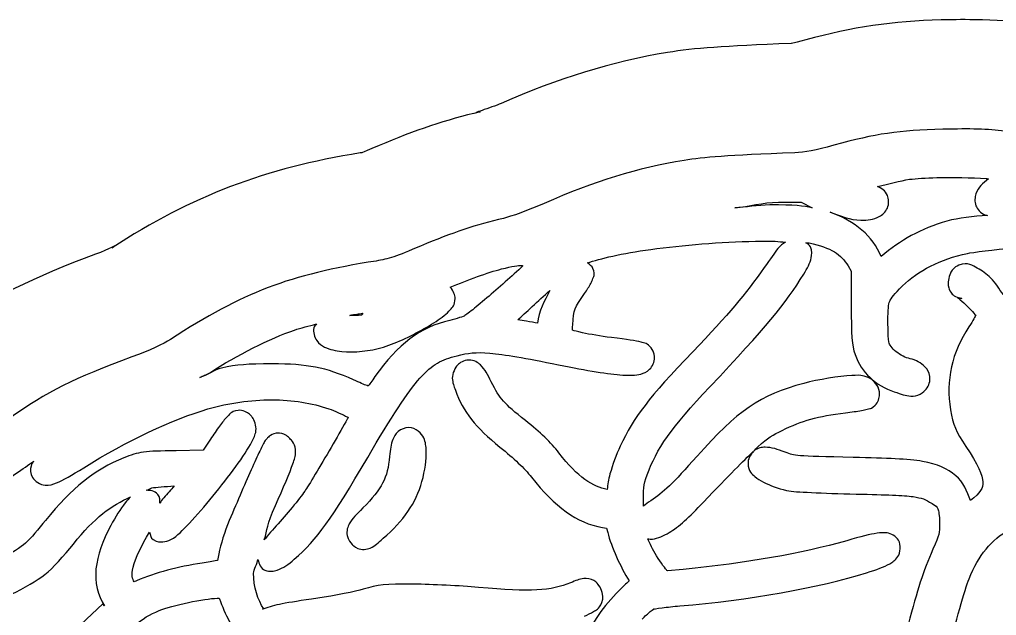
# Model space of a CAD drawing. Extents: x 3 to 1707, y 187 to 1378.
# Drawn here: x 48.1 to 132.8, y 978.5 to 1030.2 of the extents above; entities that cross this region are included whole.
import ezdxf

# ---------------------------------------------------------------- set-up
doc = ezdxf.new("R2010")
doc.units = 0
doc.layers.add('Drawings', color=7, linetype='CONTINUOUS')

msp = doc.modelspace()

# ---------------------------------------------------------------- linework, layer by layer
at = {"layer": 'Drawings', "color": 7}
for points in [[(128.037234, 1030.187927), (128.034411, 1030.187927)], [(143.205401, 1029.649527), (143.03259, 1029.666466), (131.610841, 1030.201366), (131.60237, 1030.201366), (131.4417, 1030.20419), (131.272842, 1030.20419), (131.274819, 1030.202044)], [(131.274819, 1030.202044), (131.277643, 1030.199221)], [(128.167379, 1020.707864), (128.161732, 1020.707864)], [(131.211201, 1020.719609), (131.205553, 1020.719609), (131.172487, 1020.719609), (131.173109, 1020.719157)], [(127.643185, 1016.51627), (127.643468, 1016.517315)], [(113.916467, 1014.377771), (115.879823, 1014.377771), (116.855981, 1013.903572)], [(113.916467, 1014.377658), (113.916467, 1014.377771)], [(111.920074, 1011.0027), (111.920017, 1011.003236)], [(91.635593, 1008.907679), (91.635593, 1008.907821)], [(119.949838, 1008.862592), (119.955203, 1008.862592), (120.225432, 1008.404908), (120.225432, 1005.515443)], [(94.089795, 1006.724459), (94.089795, 1006.724233)], [(77.875527, 1004.755357), (77.875527, 1004.75564)], [(73.639958, 1003.503879), (73.639958, 1003.498232)], [(69.983476, 997.244452), (69.983447, 997.245271)], [(67.088182, 996.329312), (67.082534, 996.323665), (67.071522, 996.323665)], [(128.845748, 996.378861), (128.840101, 996.378861)], [(70.667322, 994.355523), (70.617682, 994.36117), (70.579081, 994.36117)], [(81.862892, 994.835962), (81.862892, 994.835539)], [(64.666961, 993.820228), (64.043767, 992.882784), (61.694353, 992.833094)], [(111.754915, 992.77756), (111.754548, 992.778717)], [(98.667316, 986.167255), (99.02028, 986.10119), (99.114028, 985.742774)], [(59.697875, 985.124672), (59.703523, 985.124672), (59.703523, 985.119025)], [(105.67179, 982.537693), (104.293028, 982.405281), (104.254427, 982.438313)], [(58.252925, 981.551293), (58.048855, 981.463206)], [(98.353178, 981.143441), (98.347531, 981.143441), (98.347531, 981.149087)], [(65.246132, 980.035188), (65.25178, 980.035188), (65.439303, 980.035188), (65.461328, 979.980133), (65.461328, 979.974487)], [(55.489865, 979.373635), (55.357518, 979.566748), (52.48967, 976.853738)], [(69.178237, 979.102514), (69.277491, 979.141193), (69.277519, 979.14204)], [(69.277519, 979.14204), (69.288532, 979.125101)]]:
    msp.add_lwpolyline(points, dxfattribs=at)
for points in [[(129.468941, 1006.089897)], [(61.528856, 989.773441)], [(57.745532, 988.82507)]]:
    msp.add_lwpolyline(points, close=True, dxfattribs=at)
for points in [[(128.034411, 1030.187927), (123.856247, 1030.087136), (120.298087, 1029.568639), (116.307954, 1028.467981)], [(131.277643, 1030.199221), (130.243486, 1030.22463), (129.230874, 1030.21616), (128.037234, 1030.187927)], [(116.307954, 1028.467981), (114.974032, 1028.10005), (114.993968, 1028.15005), (115.019212, 1028.151151)], [(115.019212, 1028.151151), (109.061319, 1027.895079), (106.699932, 1027.75894), (104.301499, 1027.365233)], [(104.301499, 1027.365233), (99.481788, 1026.574091), (94.759213, 1025.096947), (89.890482, 1022.954213)], [(89.890482, 1022.954213), (89.03806, 1022.579054), (86.908641, 1021.954967), (88.045892, 1022.217674)], [(88.045892, 1022.217674), (85.167399, 1021.552705), (82.387933, 1020.611195), (79.288118, 1019.296192)], [(128.161732, 1020.707864), (124.366238, 1020.616107), (122.337711, 1020.318674), (118.730954, 1019.323804)], [(131.173109, 1020.719157), (130.334409, 1020.744567), (129.396767, 1020.736097), (128.167379, 1020.707864)], [(133.55508, 1020.543153), (132.78158, 1020.638016), (132.052498, 1020.693352), (131.211201, 1020.719609)], [(79.288118, 1019.296192), (77.373725, 1018.484045), (77.930505, 1018.692573), (77.661716, 1018.650167)], [(118.730954, 1019.323804), (117.107263, 1018.875889), (116.222255, 1018.717079), (115.328182, 1018.678626)], [(77.661716, 1018.650167), (69.4481, 1017.355521), (63.056964, 1014.915551), (56.139912, 1010.428923)], [(115.328182, 1018.678626), (109.422161, 1018.424813), (107.45361, 1018.293106), (105.73747, 1018.011399)], [(105.73747, 1018.011399), (101.763433, 1017.359106), (97.911973, 1016.171631), (93.609849, 1014.278278)], [(125.293743, 1016.367483), (125.85857, 1016.442582), (126.707378, 1016.495095), (127.643185, 1016.51627)], [(127.643468, 1016.517315), (129.04465, 1016.549218), (130.65315, 1016.518388), (131.923143, 1016.440239)], [(132.132719, 1016.417653), (131.916423, 1016.226798), (131.627557, 1016.027813), (131.465391, 1015.833147)], [(131.923143, 1016.440239), (132.007855, 1016.434592), (132.051114, 1016.423299), (132.132719, 1016.417653)], [(122.508659, 1015.738878), (123.53056, 1015.955142), (124.414834, 1016.250938), (125.293743, 1016.367483)], [(123.368987, 1014.977917), (123.218201, 1015.370524), (122.818533, 1015.622643), (122.508659, 1015.738878)], [(131.465391, 1015.833147), (131.294839, 1015.628177), (131.14281, 1015.40717), (131.040733, 1015.116287)], [(123.363622, 1013.875056), (123.520621, 1014.240757), (123.486595, 1014.671336), (123.368987, 1014.977917)], [(131.040733, 1015.116287), (130.938797, 1014.825431), (130.912113, 1014.428392), (131.046098, 1014.079632)], [(93.609849, 1014.278278), (92.320287, 1013.710741), (90.64896, 1013.112515), (90.085714, 1012.982418)], [(110.133115, 1013.897925), (111.386138, 1013.992223), (112.52401, 1014.377658), (113.916467, 1014.377658)], [(113.166404, 1014.146092), (112.110336, 1014.143269), (111.087474, 1013.933498), (110.133115, 1013.897925)], [(116.855981, 1013.903572), (116.054046, 1014.054617), (115.368816, 1014.154844), (113.166404, 1014.146092)], [(122.6632, 1013.136146), (122.920723, 1013.275898), (123.206652, 1013.509356), (123.363622, 1013.875056)], [(131.046098, 1014.079632), (131.147187, 1013.816501), (131.420014, 1013.41726), (131.856814, 1013.263504)], [(122.834176, 1009.673214), (122.079144, 1011.455499), (120.596214, 1012.737356), (118.389031, 1013.505601)], [(118.389031, 1013.505601), (119.268589, 1013.217569), (120.145578, 1012.830779), (121.058315, 1012.821829)], [(121.058315, 1012.821829), (121.64768, 1012.816182), (122.148353, 1012.856555), (122.6632, 1013.136146)], [(132.049843, 1013.240918), (130.797668, 1013.13448), (129.540918, 1013.031147), (128.520202, 1012.739135)], [(131.856814, 1013.263504), (131.929412, 1013.238094), (131.984248, 1013.252211), (132.049843, 1013.240918)], [(90.085714, 1012.982418), (87.7158, 1012.43518), (85.679874, 1011.754513), (82.894084, 1010.572713)], [(128.520202, 1012.739135), (126.245475, 1012.087859), (124.469727, 1011.073226), (122.834176, 1009.673214)], [(56.139912, 1010.428923), (56.734756, 1010.814754), (55.882955, 1010.299617), (54.707047, 1009.869291)], [(82.894084, 1010.572713), (80.7992, 1009.683999), (80.092142, 1009.448424), (79.039038, 1009.282386)], [(102.858807, 1010.291373), (105.628136, 1010.66447), (108.887971, 1010.932739), (111.920074, 1011.0027)], [(111.920017, 1011.003236), (113.704745, 1011.044456), (113.857169, 1010.957499), (114.523114, 1010.926161)], [(114.523114, 1010.926161), (114.305405, 1010.756199), (114.067621, 1010.608682), (113.877867, 1010.369211)], [(116.298862, 1010.870034), (116.351101, 1010.858741), (116.537748, 1010.871135), (116.591145, 1010.858741)], [(116.68492, 1010.511589), (116.604727, 1010.690586), (116.43841, 1010.748463), (116.298862, 1010.870034)], [(116.591145, 1010.858741), (118.501584, 1010.432904), (119.362562, 1009.860934), (119.949838, 1008.862592)], [(116.76212, 1009.563162), (116.817183, 1009.81754), (116.845872, 1010.151959), (116.68492, 1010.511589)], [(54.707047, 1009.869291), (49.416059, 1007.932092), (45.572167, 1006.020642), (41.88948, 1003.380332)], [(97.360304, 1009.111323), (98.419677, 1009.488768), (100.332431, 1009.950997), (102.858807, 1010.291373)], [(113.877867, 1010.369211), (113.581716, 1009.995662), (113.216412, 1009.477447), (112.681093, 1008.709428)], [(124.676084, 1007.120087), (126.009018, 1008.448076), (127.957775, 1009.451416), (130.29595, 1009.943374)], [(130.29595, 1009.943374), (130.697257, 1010.027791), (132.659539, 1010.282705), (134.338491, 1010.439652)], [(79.039038, 1009.282386), (71.502351, 1008.094403), (67.530996, 1006.582166), (61.203338, 1002.477811)], [(91.762434, 1008.852766), (90.824849, 1007.98421), (89.647219, 1006.944902), (88.635398, 1006.084618)], [(89.909373, 1008.593391), (90.848512, 1008.831677), (91.389817, 1008.916516), (91.635593, 1008.907679)], [(91.635593, 1008.907821), (91.68755, 1008.905985), (91.725444, 1008.857001), (91.762434, 1008.852766)], [(97.834575, 1008.637096), (97.76257, 1008.824562), (97.536843, 1008.951553), (97.360304, 1009.111323)], [(116.105833, 1008.145985), (116.428245, 1008.673855), (116.651713, 1009.054688), (116.76212, 1009.563162)], [(129.562689, 1008.918775), (129.090084, 1008.737238), (128.938818, 1008.440934), (128.834707, 1008.229498)], [(131.162068, 1008.670608), (130.765506, 1008.894212), (130.362025, 1009.225243), (129.562689, 1008.918775)], [(85.464256, 1007.016303), (87.007245, 1007.645133), (88.705906, 1008.28777), (89.909373, 1008.593391)], [(97.82921, 1007.760352), (97.881731, 1007.915633), (98.069649, 1008.025176), (97.834575, 1008.637096)], [(112.681093, 1008.709428), (111.023432, 1006.331175), (109.653423, 1004.718401), (106.487674, 1001.408604)], [(107.982124, 998.380289), (112.832105, 1003.525251), (114.523989, 1005.556155), (116.105833, 1008.145985)], [(128.834707, 1008.229498), (128.730512, 1008.018033), (128.680674, 1007.83164), (128.652719, 1007.633953)], [(132.314708, 1007.815914), (131.940961, 1008.152817), (131.55863, 1008.447032), (131.162068, 1008.670608)], [(97.112269, 1006.469996), (97.325742, 1006.771072), (97.506657, 1007.068477), (97.647222, 1007.341263)], [(97.647222, 1007.341263), (97.717532, 1007.477628), (97.776971, 1007.604958), (97.82921, 1007.760352)], [(123.567579, 1005.796671), (123.678551, 1006.064036), (123.951886, 1006.398539), (124.676084, 1007.120087)], [(128.652719, 1007.633953), (128.624482, 1007.436323), (128.608161, 1007.24129), (128.685813, 1006.950209)], [(133.406694, 1006.349131), (133.057598, 1006.851903), (132.774775, 1007.401201), (132.314708, 1007.815914)], [(85.883379, 1006.034787), (85.883379, 1006.291988), (85.759136, 1006.682788), (85.464256, 1007.016303)], [(91.315723, 1004.187905), (91.961083, 1004.768853), (93.092968, 1005.805959), (94.089795, 1006.724459)], [(94.089795, 1006.724233), (93.636617, 1005.812594), (93.115529, 1004.948357), (93.041944, 1003.895412)], [(96.080936, 1003.757015), (96.17073, 1005.104542), (96.205999, 1005.19212), (97.112269, 1006.469996)], [(128.685813, 1006.950209), (128.724498, 1006.804528), (128.788031, 1006.621155), (128.972589, 1006.420843)], [(128.972589, 1006.420843), (129.074553, 1006.31017), (129.231975, 1006.215025), (129.402754, 1006.145008)], [(85.480774, 1005.064282), (85.646526, 1005.257394), (85.883379, 1005.459542), (85.883379, 1006.034787)], [(88.635398, 1006.084618), (88.108691, 1005.636816), (87.633206, 1005.24037), (87.267677, 1004.948696)], [(120.225432, 1005.515443), (120.22707, 1002.785973), (120.276542, 1002.004939), (120.567384, 1001.164728)], [(123.41315, 1004.076244), (123.41315, 1005.099573), (123.456607, 1005.529446), (123.567579, 1005.796671)], [(129.402754, 1006.144951), (129.394847, 1006.150598), (129.395694, 1006.119542), (129.468941, 1006.089897)], [(129.402754, 1006.145008), (129.541257, 1006.08826), (129.687666, 1006.045628), (129.827412, 1006.045628)], [(129.468941, 1006.089897), (129.446634, 1006.106837), (129.409192, 1006.141281), (129.402754, 1006.144951)], [(129.827412, 1006.045628), (129.593975, 1006.045628), (129.522253, 1006.068214), (129.468941, 1006.089671)], [(129.468941, 1006.089671), (129.495484, 1006.069908), (129.510055, 1006.061438), (129.551676, 1006.028971)], [(129.551676, 1006.028971), (129.704721, 1005.905593), (129.925423, 1005.711746), (130.141776, 1005.505138)], [(130.141776, 1005.505138), (130.358072, 1005.298473), (130.577616, 1005.075688), (130.742916, 1004.893049)], [(76.755953, 1004.567891), (77.234573, 1004.66473), (77.498844, 1004.69748), (77.875527, 1004.755357)], [(77.715564, 1004.573538), (77.464818, 1004.562245), (77.108776, 1004.562245), (76.755953, 1004.567891)], [(77.787258, 1004.579184), (77.758174, 1004.577547), (77.74719, 1004.576502), (77.715564, 1004.573538)], [(77.875527, 1004.75564), (77.84729, 1004.700303), (77.812954, 1004.626898), (77.787258, 1004.579184)], [(83.429178, 1003.547866), (84.008886, 1003.886914), (84.519272, 1004.218707), (84.929275, 1004.545926)], [(84.929275, 1004.545926), (85.134277, 1004.709677), (85.315079, 1004.871197), (85.480774, 1005.064282)], [(86.815431, 1004.601291), (86.704459, 1004.519698), (86.591623, 1004.463514), (86.705136, 1004.518568)], [(87.267677, 1004.948696), (87.084982, 1004.803015), (86.926403, 1004.683025), (86.815431, 1004.601291)], [(131.013145, 1004.567524), (130.993379, 1004.500894), (130.82791, 1004.15651), (130.434087, 1003.569435)], [(130.742916, 1004.893049), (130.908103, 1004.710382), (131.035001, 1004.50081), (130.974545, 1004.617214)], [(130.974545, 1004.617214), (131.068292, 1004.435959), (131.032064, 1004.634154), (131.013145, 1004.567524)], [(71.957844, 1003.294334), (72.520158, 1003.486883), (73.207732, 1003.639933), (73.85504, 1003.823701)], [(73.85504, 1003.823701), (73.791507, 1003.703711), (73.656618, 1003.587674), (73.639958, 1003.503879)], [(85.436668, 1004.138074), (82.862374, 1003.553794), (80.941712, 1002.075352), (78.939926, 999.257993)], [(86.705136, 1004.518568), (86.699489, 1004.515801), (85.945388, 1004.253462), (85.436668, 1004.138074)], [(92.071292, 1004.066503), (91.810664, 1004.113935), (91.568812, 1004.148096), (91.315723, 1004.187905)], [(93.041944, 1003.895412), (92.748955, 1003.94482), (92.434986, 1004.000721), (92.071292, 1004.066503)], [(96.064276, 1003.282787), (96.066027, 1003.421128), (96.058347, 1003.443432), (96.080936, 1003.757015)], [(123.446244, 1002.780383), (123.426478, 1003.14933), (123.41315, 1003.616189), (123.41315, 1004.076244)], [(64.622826, 999.599808), (66.952107, 1001.118201), (69.860983, 1002.575949), (71.957844, 1003.294334)], [(73.639958, 1003.498232), (73.564537, 1003.116947), (73.682568, 1002.668496), (73.888134, 1002.38436)], [(79.673414, 1001.821905), (80.874254, 1002.192518), (82.269789, 1002.86974), (83.429178, 1003.547866)], [(96.919127, 1003.056642), (96.430653, 1003.15828), (96.246462, 1003.225757), (96.064276, 1003.282787)], [(99.439489, 1002.643087), (98.477365, 1002.769852), (97.596762, 1002.915534), (96.919127, 1003.056642)], [(130.434087, 1003.569435), (128.956014, 1001.366565), (128.414285, 998.927612), (128.845748, 996.378861)], [(61.203338, 1002.477811), (60.604005, 1002.089045), (59.417311, 1001.527097), (57.872232, 1000.961395)], [(73.888134, 1002.38436), (74.0937, 1002.100225), (74.339505, 1001.938648), (74.571981, 1001.821905)], [(102.02056, 1002.251553), (101.519916, 1002.375778), (100.856287, 1002.456241), (99.439489, 1002.643087)], [(102.897436, 1001.74977), (102.587053, 1002.136476), (102.270882, 1002.189412), (102.02056, 1002.251553)], [(123.490351, 1002.201383), (123.545131, 1002.006576), (123.464937, 1002.411436), (123.446244, 1002.780383)], [(124.119078, 1001.418373), (123.755638, 1001.714733), (123.523812, 1002.081986), (123.490351, 1002.201383)], [(74.571981, 1001.821905), (75.036962, 1001.588419), (75.523318, 1001.499627), (76.066572, 1001.446944)], [(76.066572, 1001.446944), (77.15308, 1001.341636), (78.452722, 1001.445137), (79.673414, 1001.821905)], [(86.05444, 1001.071729), (86.99612, 1001.312556), (87.665425, 1001.396351), (88.905712, 1001.292228)], [(88.905712, 1001.292228), (90.146057, 1001.188331), (91.932055, 1000.872095), (94.845449, 1000.283129)], [(106.487674, 1001.408604), (102.644657, 997.390671), (101.399371, 995.770979), (100.200479, 993.214435)], [(103.167693, 1000.889543), (103.167693, 1000.953914), (103.207762, 1001.363064), (102.897436, 1001.74977)], [(120.567384, 1001.164728), (121.096011, 999.63637), (122.355811, 998.461374), (123.953609, 997.938896)], [(125.326865, 1000.806284), (124.957665, 1000.885901), (124.48249, 1001.122012), (124.119078, 1001.418373)], [(57.872232, 1000.961395), (52.909161, 999.144243), (50.438271, 997.915491), (47.310896, 995.673236)], [(70.027582, 1000.360769), (67.852645, 1000.362887), (67.007847, 1000.298939), (65.626543, 999.991314)], [(77.075824, 998.982214), (74.651553, 1000.056503), (73.08699, 1000.356449), (70.027582, 1000.360769)], [(82.839163, 999.119708), (83.943319, 1000.3427), (84.708997, 1000.727881), (86.05444, 1001.071729)], [(87.080154, 1000.697248), (86.623108, 1000.694425), (86.280394, 1000.449082), (86.092955, 1000.261615)], [(88.089405, 1000.267149), (87.884686, 1000.465344), (87.5372, 1000.701455), (87.080154, 1000.697248)], [(102.754048, 999.902493), (103.002252, 1000.146143), (103.167693, 1000.55408), (103.167693, 1000.889543)], [(126.644974, 1000.083917), (126.286617, 1000.482114), (125.841967, 1000.695244), (125.326865, 1000.806284)], [(65.626543, 999.991314), (65.020574, 999.856361), (64.357002, 999.349496), (63.756963, 999.18072)], [(63.756963, 999.18072), (64.029987, 999.353787), (64.27534, 999.373268), (64.622826, 999.599808)], [(86.092955, 1000.261615), (85.91365, 1000.082619), (85.615917, 999.516098), (85.640738, 999.109149)], [(89.021456, 998.805872), (88.695176, 999.449779), (88.499069, 999.870533), (88.089405, 1000.267149)], [(94.845449, 1000.283129), (97.399187, 999.766862), (99.176036, 999.472026), (100.415674, 999.395318)], [(100.415674, 999.395318), (101.035479, 999.356921), (101.512489, 999.350145), (101.998479, 999.483404)], [(101.998479, 999.483404), (102.2416, 999.550034), (102.5059, 999.659013), (102.754048, 999.902493)], [(127.042045, 999.262313), (126.988959, 999.62231), (126.824054, 999.884847), (126.644974, 1000.083917)], [(78.250545, 998.474898), (78.0142, 998.560726), (77.620151, 998.741134), (77.075824, 998.982214)], [(78.305776, 992.254489), (80.376462, 995.797489), (81.734978, 997.896688), (82.839163, 999.119708)], [(78.939926, 999.257993), (78.65154, 998.852145), (78.45261, 998.563408), (78.338786, 998.430854)], [(85.640738, 999.109149), (85.666151, 998.702229), (85.774017, 998.467896), (85.910967, 998.078)], [(91.983051, 995.447712), (90.094185, 996.947386), (89.791906, 997.285475), (89.021456, 998.805872)], [(116.105833, 998.667022), (112.345071, 997.661226), (110.337411, 996.283716), (106.862578, 992.358753)], [(120.291762, 999.350794), (119.139687, 999.285859), (117.403386, 999.014061), (116.105833, 998.667022)], [(121.361695, 999.29574), (120.944576, 999.400484), (120.684088, 999.373945), (120.291762, 999.350794)], [(122.4702, 998.496157), (122.220866, 998.905647), (121.846272, 999.174254), (121.361695, 999.29574)], [(126.738722, 998.175996), (126.975914, 998.461459), (127.095187, 998.902315), (127.042045, 999.262313)], [(78.338786, 998.430854), (78.336894, 998.433678), (78.395683, 998.422385), (78.250545, 998.474898)], [(85.910967, 998.078), (86.563584, 996.222451), (87.676635, 994.822185), (89.777025, 993.142752)], [(102.549808, 990.754109), (103.314188, 992.946449), (104.632127, 994.826448), (107.982124, 998.380289)], [(122.690816, 997.724185), (122.690901, 998.039236), (122.594725, 998.29144), (122.4702, 998.496157)], [(123.953609, 997.938896), (124.574346, 997.735902), (124.9257, 997.60253), (125.404094, 997.574946)], [(126.21481, 997.740391), (126.477133, 997.875627), (126.638621, 998.055442), (126.738722, 998.175996)], [(64.451878, 996.450403), (66.28252, 996.983807), (68.182596, 997.244763), (69.983476, 997.244452)], [(69.983447, 997.245271), (71.784355, 997.244932), (73.485529, 996.980729), (74.924945, 996.467766)], [(122.304758, 996.77573), (122.554657, 997.025591), (122.690703, 997.409135), (122.690816, 997.724185)], [(125.404094, 997.574946), (125.643262, 997.56083), (125.952572, 997.605156), (126.21481, 997.740391)], [(53.691979, 991.360749), (57.399006, 993.680475), (61.376516, 995.554291), (64.451878, 996.450403)], [(67.071522, 996.323665), (66.370733, 996.220333), (66.336057, 995.967479), (66.133964, 995.777755)], [(68.058833, 996.003956), (67.899575, 996.153591), (67.451255, 996.376179), (67.088182, 996.329312)], [(74.924945, 996.467766), (75.452189, 996.280017), (76.101925, 995.987242), (76.584978, 995.734361)], [(114.247237, 994.597677), (116.00336, 995.460389), (117.269344, 995.813977), (119.740262, 996.119598)], [(119.740262, 996.119598), (120.255025, 996.183404), (120.733588, 996.254551), (121.113518, 996.323722)], [(121.113518, 996.323722), (121.303526, 996.358166), (121.469532, 996.392045), (121.615377, 996.428466)], [(121.615377, 996.428466), (121.688229, 996.445406), (121.752101, 996.465451), (121.835965, 996.494531)], [(121.835965, 996.494531), (121.91983, 996.523611), (121.981669, 996.453311), (122.304758, 996.77573)], [(128.840101, 996.378861), (129.06035, 995.077071), (129.299321, 994.488218), (130.16925, 993.208196)], [(66.133964, 995.777755), (65.870794, 995.530435), (65.71117, 995.30508), (65.46113, 994.96716)], [(68.312543, 995.706184), (68.261152, 995.776766), (68.21809, 995.854407), (68.058833, 996.003956)], [(68.621373, 994.570263), (68.679541, 994.980628), (68.46381, 995.499209), (68.312543, 995.706184)], [(76.52983, 995.557623), (76.212586, 994.987516), (75.775673, 994.219695), (75.311003, 993.418107)], [(76.618071, 995.717421), (76.584469, 995.656156), (76.566821, 995.624252), (76.52983, 995.557623)], [(76.584978, 995.734361), (76.599096, 995.725891), (76.604744, 995.725891), (76.618071, 995.717421)], [(94.883964, 992.640969), (94.185575, 993.55498), (93.275662, 994.421447), (91.983051, 995.447712)], [(65.46113, 994.96716), (65.211231, 994.629326), (64.933096, 994.223506), (64.666961, 993.820228)], [(68.257368, 993.610797), (68.422866, 993.936604), (68.563176, 994.159898), (68.621373, 994.570263)], [(70.579081, 994.36117), (70.304052, 994.366817), (70.031225, 994.252756), (69.878659, 994.151682)], [(80.936376, 994.488133), (80.692407, 994.271305), (80.57415, 994.0287), (80.489664, 993.809895)], [(81.862892, 994.835539), (81.562619, 994.835539), (81.18026, 994.704821), (80.936376, 994.488133)], [(83.164455, 993.93714), (82.994749, 994.317437), (82.487949, 994.835962), (81.862892, 994.835962)], [(112.145999, 993.174994), (113.034452, 993.977175), (113.408029, 994.185392), (114.247237, 994.597677)], [(64.87665, 988.890598), (66.289099, 990.615345), (67.65459, 992.423322), (68.257368, 993.610797)], [(69.580871, 993.898151), (69.309201, 993.616387), (69.35102, 993.587589), (69.277519, 993.451507)], [(69.878659, 994.151682), (69.726179, 994.050608), (69.649063, 993.969015), (69.580871, 993.898151)], [(71.560773, 993.881296), (71.421282, 994.021613), (71.242033, 994.300498), (70.667322, 994.355523)], [(71.875137, 993.48979), (71.759055, 993.695043), (71.639922, 993.80247), (71.560773, 993.881296)], [(80.489664, 993.809895), (80.320806, 993.372285), (80.26741, 992.940125), (80.208394, 992.337579)], [(83.385071, 992.817763), (83.370953, 993.203791), (83.333877, 993.556844), (83.164455, 993.93714)], [(58.881653, 992.711692), (58.247616, 992.627841), (57.784386, 992.45562), (57.166473, 992.209881)], [(61.694353, 992.833094), (60.2605, 992.804579), (59.515689, 992.795544), (58.881653, 992.711692)], [(69.029343, 992.955201), (68.837331, 992.5598), (68.589239, 992.033906), (68.306868, 991.405724)], [(69.277519, 993.451507), (69.204103, 993.315424), (69.125349, 993.152916), (69.029343, 992.955201)], [(71.814456, 991.686641), (71.944629, 992.098841), (72.053737, 992.325608), (72.057126, 992.767424)], [(72.057126, 992.767424), (72.058848, 992.988205), (71.991446, 993.284622), (71.875137, 993.48979)], [(75.311003, 993.418107), (74.381691, 991.814875), (73.32342, 990.033832), (72.922989, 989.425781)], [(83.010026, 990.154387), (83.282796, 991.138557), (83.413478, 992.045679), (83.385071, 992.817763)], [(89.777025, 993.142752), (91.015732, 992.152286), (91.871402, 991.329693), (92.501457, 990.534514)], [(100.200479, 993.214435), (99.852513, 992.472334), (99.544616, 991.619137), (99.312563, 990.815742)], [(107.425598, 988.382717), (109.705436, 990.768762), (110.865841, 991.948191), (111.754915, 992.77756)], [(111.754548, 992.778717), (111.423326, 992.489867), (111.280249, 992.03416), (111.280249, 991.725518)], [(111.782023, 992.805538), (111.856286, 992.874709), (112.077524, 993.113136), (112.145999, 993.174994)], [(112.769221, 993.130866), (112.489391, 993.133633), (112.124059, 993.080329), (111.782023, 992.805538)], [(114.489907, 992.706272), (113.819755, 992.956415), (113.338425, 993.125304), (112.769221, 993.130866)], [(115.830069, 992.397489), (115.109458, 992.45706), (115.032399, 992.503644), (114.489907, 992.706272)], [(130.16925, 993.208196), (131.214843, 991.669702), (131.63247, 990.66351), (131.647267, 990.120225)], [(46.108785, 989.684309), (47.213873, 990.428754), (48.46283, 991.297056), (49.351622, 991.928597)], [(49.351622, 991.928597), (49.269169, 991.815948), (49.181832, 991.702169), (49.119993, 991.498497)], [(57.166473, 992.209881), (54.609827, 991.193498), (52.653672, 989.605314), (50.382955, 986.78389)], [(71.946916, 983.415171), (73.94266, 985.160471), (75.142879, 986.842614), (78.305776, 992.254489)], [(80.208394, 992.337579), (80.025418, 990.473757), (79.554761, 989.539334), (77.892046, 987.865547)], [(99.064387, 989.470276), (97.886616, 989.686257), (96.512569, 990.509556), (94.883964, 992.640969)], [(106.862578, 992.358753), (104.746572, 989.968558), (103.938934, 989.200116), (102.858638, 988.498783)], [(120.402056, 992.248701), (117.847019, 992.305732), (116.550681, 992.337917), (115.830069, 992.397489)], [(126.418993, 991.90683), (125.141771, 992.115753), (123.392227, 992.181818), (120.402056, 992.248701)], [(129.303387, 990.666136), (128.557306, 991.256655), (127.696243, 991.697765), (126.418993, 991.90683)], [(49.119993, 991.498497), (49.047141, 991.2588), (49.034632, 990.840446), (49.241328, 990.505943)], [(51.326018, 990.037333), (51.925916, 990.278724), (52.619985, 990.689936), (53.691979, 991.360749)], [(68.306868, 991.405724), (67.742125, 990.149361), (67.030013, 988.492148), (66.310418, 986.768249)], [(70.308852, 988.091354), (70.9709, 989.550457), (71.597115, 990.997703), (71.814456, 991.686641)], [(111.280249, 991.725518), (111.280249, 991.040024), (111.630785, 990.802275), (111.864842, 990.600607)], [(49.241328, 990.505943), (49.438987, 990.18629), (49.928789, 989.873837), (50.333314, 989.84422)], [(79.65136, 985.235683), (81.416096, 986.745239), (82.492834, 988.288561), (83.010026, 990.154387)], [(92.501457, 990.534514), (94.545317, 987.955187), (96.401625, 986.579145), (98.667316, 986.167255)], [(99.312563, 990.815742), (99.168271, 990.315596), (99.133285, 989.905119), (99.064387, 989.470276)], [(102.207857, 988.01905), (102.205428, 989.621915), (102.199386, 989.751588), (102.549808, 990.754109)], [(111.864842, 990.600607), (112.098928, 990.399025), (112.34877, 990.245522), (112.631452, 990.098824)], [(130.566321, 988.504542), (130.243401, 989.296644), (129.972014, 990.136911), (129.303387, 990.666136)], [(50.333314, 989.84422), (50.737839, 989.814576), (51.026084, 989.916497), (51.326018, 990.037333)], [(59.107748, 989.398508), (59.286489, 989.444528), (59.417029, 989.569317), (59.6041, 989.607996)], [(60.105987, 989.045597), (59.823135, 989.387158), (59.432164, 989.391421), (59.107748, 989.398508)], [(59.6041, 989.607996), (59.917363, 989.672649), (60.767583, 989.729962), (61.528856, 989.773441)], [(61.528856, 989.773469), (61.230078, 989.430637), (60.984952, 989.135999), (60.624392, 988.736786)], [(72.922989, 989.425781), (72.566043, 988.883766), (71.434073, 987.472828), (70.545987, 986.497721)], [(112.631452, 990.098824), (113.196787, 989.8054), (113.88391, 989.551474), (114.605848, 989.393003)], [(114.605848, 989.393003), (115.125892, 989.278659), (115.737338, 989.258896), (116.784287, 989.205536)], [(131.647267, 990.120225), (131.661385, 989.584534), (131.440853, 989.211268), (130.566321, 988.504542)], [(52.787487, 984.739039), (54.612594, 987.034061), (56.107383, 988.106967), (57.745532, 988.82507)], [(57.745532, 988.825014), (57.588251, 988.666627), (57.435827, 988.508015), (57.282274, 988.312192)], [(60.276934, 988.295647), (60.271287, 988.541273), (60.333295, 988.770863), (60.105987, 989.045597)], [(60.624392, 988.736786), (60.465699, 988.561177), (60.409508, 988.451238), (60.276934, 988.295647)], [(62.852612, 986.558083), (63.466346, 987.212662), (64.170411, 988.028225), (64.87665, 988.890598)], [(102.858638, 988.498783), (102.556783, 988.302846), (102.40995, 988.165014), (102.207857, 988.01905)], [(116.784287, 989.205536), (117.831235, 989.152176), (119.179557, 989.106439), (120.655879, 989.073124)], [(120.655879, 989.073124), (123.32601, 989.01327), (124.758282, 988.960475), (125.586336, 988.846979)], [(125.586336, 988.846979), (126.414362, 988.733483), (126.601602, 988.623657), (127.246369, 988.245929)], [(57.282274, 988.312192), (56.86764, 987.783474), (56.437362, 987.111278), (56.041365, 986.360171)], [(69.343707, 985.108155), (69.623819, 985.997011), (69.532049, 986.379312), (70.308852, 988.091354)], [(77.892046, 987.865547), (77.313608, 987.283216), (76.983149, 986.986658), (76.711847, 986.503537)], [(104.447457, 985.735885), (105.270682, 986.197803), (106.164839, 987.063282), (107.425598, 988.382717)], [(127.246369, 988.245929), (127.578042, 988.051687), (127.651797, 987.966141), (127.73168, 987.788246)], [(127.73168, 987.788246), (127.81162, 987.610379), (127.886109, 987.240782), (127.886109, 986.569602)], [(50.382955, 986.78389), (49.800677, 986.060422), (48.999844, 985.155474), (48.794616, 984.958662)], [(66.310418, 986.768249), (65.916792, 985.825129), (65.541013, 984.681444), (65.405955, 983.889822)], [(56.041365, 986.360171), (55.31824, 984.988504), (54.871133, 983.757749), (54.750843, 982.588428)], [(61.236714, 985.124389), (61.859032, 985.457198), (62.238878, 985.903504), (62.852612, 986.558083)], [(70.545987, 986.497721), (70.082503, 985.988823), (69.66578, 985.50415), (69.343707, 985.108155)], [(76.711847, 986.503537), (76.576309, 986.261864), (76.446249, 985.866688), (76.52983, 985.472359)], [(127.886109, 986.569602), (127.886109, 985.575974), (127.891757, 985.646754), (127.307022, 984.292225)], [(130.450775, 981.722892), (131.283403, 983.782904), (132.383719, 985.10217), (133.914228, 985.990913)], [(57.971655, 982.742523), (58.151243, 983.519576), (58.698394, 984.611483), (59.394524, 985.764316)], [(59.394524, 985.764316), (59.49646, 985.522642), (59.490813, 985.25251), (59.697875, 985.124672)], [(59.703523, 985.119025), (60.061146, 984.899091), (60.324231, 984.90869), (60.558345, 984.925912)], [(60.558345, 984.925912), (60.792431, 984.942852), (61.006779, 985.001576), (61.236714, 985.124389)], [(76.52983, 985.472359), (76.613695, 985.078059), (76.828918, 984.847905), (76.965529, 984.711399)], [(78.520774, 984.380961), (79.000382, 984.605413), (79.160373, 984.815691), (79.65136, 985.235683)], [(99.114028, 985.742774), (99.43322, 984.47859), (100.214203, 982.77643), (100.983636, 981.535398)], [(103.344458, 983.723135), (103.025717, 984.251146), (102.761841, 984.787515), (102.588889, 985.195451)], [(102.588889, 985.195451), (102.720474, 985.192628), (102.875806, 985.144632), (102.991494, 985.162419)], [(102.991494, 985.162419), (103.495611, 985.239777), (103.933767, 985.44774), (104.447457, 985.735885)], [(122.465173, 985.675297), (121.862282, 985.583258), (121.07729, 985.377921), (119.84553, 985.03012)], [(123.347584, 985.697884), (123.028391, 985.74955), (122.766633, 985.72047), (122.465173, 985.675297)], [(124.323741, 985.069279), (124.109139, 985.416741), (123.666804, 985.646218), (123.347584, 985.697884)], [(124.279635, 983.646596), (124.50412, 983.972403), (124.566806, 984.676277), (124.323741, 985.069279)], [(48.794616, 984.958662), (48.031931, 984.227374), (46.163029, 983.165508), (43.461554, 982.107819)], [(50.322245, 982.097712), (51.016285, 982.643228), (51.967566, 983.708031), (52.787487, 984.739039)], [(76.965529, 984.711399), (77.027933, 984.649004), (77.11208, 984.514051), (77.439828, 984.364021)], [(77.439828, 984.364021), (77.767661, 984.213823), (78.280984, 984.267747), (78.520774, 984.380961)], [(119.84553, 985.03012), (115.888125, 983.913368), (111.153464, 983.075473), (105.67179, 982.537693)], [(127.307022, 984.292225), (126.451719, 982.31039), (125.96734, 980.810293), (125.178225, 977.741295)], [(65.405955, 983.889822), (65.369811, 983.67864), (65.317064, 983.491089), (65.273579, 983.321833)], [(68.41174, 982.224082), (68.413689, 982.48439), (68.751038, 983.119008), (68.786758, 983.387587)], [(68.786758, 983.387587), (68.901965, 983.035778), (69.030727, 982.618044), (69.382392, 982.477755)], [(70.452325, 982.477755), (70.993631, 982.653646), (71.444182, 982.9755), (71.946916, 983.415171)], [(104.254427, 982.438313), (104.168022, 982.519342), (103.715437, 983.10859), (103.344458, 983.723135)], [(123.5682, 983.034507), (123.818381, 983.177648), (124.055263, 983.320788), (124.279635, 983.646596)], [(54.750843, 982.588428), (54.630553, 981.419107), (54.879887, 980.300831), (55.489865, 979.373635)], [(58.048855, 981.463206), (57.926588, 981.703468), (57.80082, 982.004544), (57.971655, 982.742523)], [(63.961004, 983.078748), (61.82944, 982.768243), (59.933486, 982.266008), (58.252925, 981.551293)], [(65.218432, 983.304893), (64.892632, 983.233464), (64.438833, 983.148483), (63.961004, 983.078748)], [(65.273579, 983.321833), (65.250989, 983.316187), (65.24328, 983.31054), (65.218432, 983.304893)], [(121.566216, 982.245991), (122.441059, 982.520415), (123.06798, 982.748395), (123.5682, 983.034507)], [(43.174722, 978.601691), (46.168761, 979.706557), (48.929787, 981.003208), (50.322245, 982.097712)], [(69.294151, 979.125101), (68.799408, 979.817794), (68.404709, 981.083982), (68.41174, 982.224082)], [(69.382392, 982.477755), (69.853641, 982.289724), (70.181672, 982.389668), (70.452325, 982.477755)], [(97.056981, 981.749996), (96.598128, 981.698612), (96.374857, 981.565353), (95.898835, 981.375035)], [(97.911832, 981.568176), (97.649791, 981.729386), (97.286436, 981.775688), (97.056981, 981.749996)], [(105.379508, 979.37307), (111.249866, 979.862572), (117.479654, 980.963964), (121.566216, 982.245991)], [(128.570125, 975.00104), (129.280515, 978.007248), (130.083155, 980.813399), (130.450775, 981.722892)], [(77.908678, 980.817972), (77.312197, 980.638411), (75.42525, 980.250294), (73.970925, 980.040467)], [(82.320729, 981.253577), (79.751574, 981.27334), (79.214137, 981.210663), (77.908678, 980.817972)], [(87.913008, 980.978024), (86.342233, 981.117212), (83.872868, 981.242566), (82.320729, 981.253577)], [(95.898835, 981.375035), (94.160642, 980.679659), (92.513712, 980.570568), (87.913008, 980.978024)], [(98.347531, 981.149087), (98.281992, 981.238586), (98.173872, 981.406854), (97.911832, 981.568176)], [(98.634448, 980.547897), (98.578256, 980.760772), (98.493517, 980.947646), (98.353178, 981.143441)], [(100.983636, 981.535398), (100.711995, 981.306994), (100.412935, 981.021221), (100.101226, 980.702754)], [(60.232941, 978.965444), (61.329953, 979.419598), (64.202178, 980.022003), (65.246132, 980.035188)], [(65.461328, 979.974487), (65.880028, 978.754036), (66.701135, 977.17435), (67.452271, 976.268922)], [(73.970925, 980.040467), (71.026753, 979.61576), (70.280474, 979.467622), (69.294151, 979.125101)], [(100.101226, 980.702754), (99.467754, 980.055543), (98.799212, 979.294329), (98.347446, 978.629416)], [(98.601354, 979.676658), (98.765694, 980.104782), (98.690922, 980.334936), (98.634448, 980.547897)], [(69.288532, 979.125101), (69.265942, 979.116631), (69.201957, 979.110984), (69.178237, 979.102514)], [(97.878879, 978.888114), (98.108447, 979.033513), (98.348519, 979.018832), (98.601354, 979.676658)], [(102.809477, 978.888029), (103.016455, 979.05658), (103.244781, 979.15116), (103.0742, 979.097517)], [(103.0742, 979.097517), (102.964923, 979.063073), (103.394325, 979.156806), (103.835276, 979.213272)], [(103.835276, 979.213272), (104.276255, 979.27002), (104.832611, 979.327615), (105.379508, 979.37307)], [(57.795286, 977.432483), (58.885578, 978.339436), (59.408586, 978.624165), (60.232941, 978.965444)], [(98.347446, 978.629416), (97.203052, 976.945353), (95.34615, 972.958589), (94.558588, 970.622742)], [(97.112297, 978.48557), (97.393257, 978.612618), (97.649311, 978.742771), (97.878879, 978.888114)], [(102.092536, 978.209791), (102.341588, 978.479415), (102.602442, 978.719423), (102.809477, 978.888029)]]:
    msp.add_open_spline(points, degree=3, dxfattribs=at)

doc.saveas('drawing.dxf')
